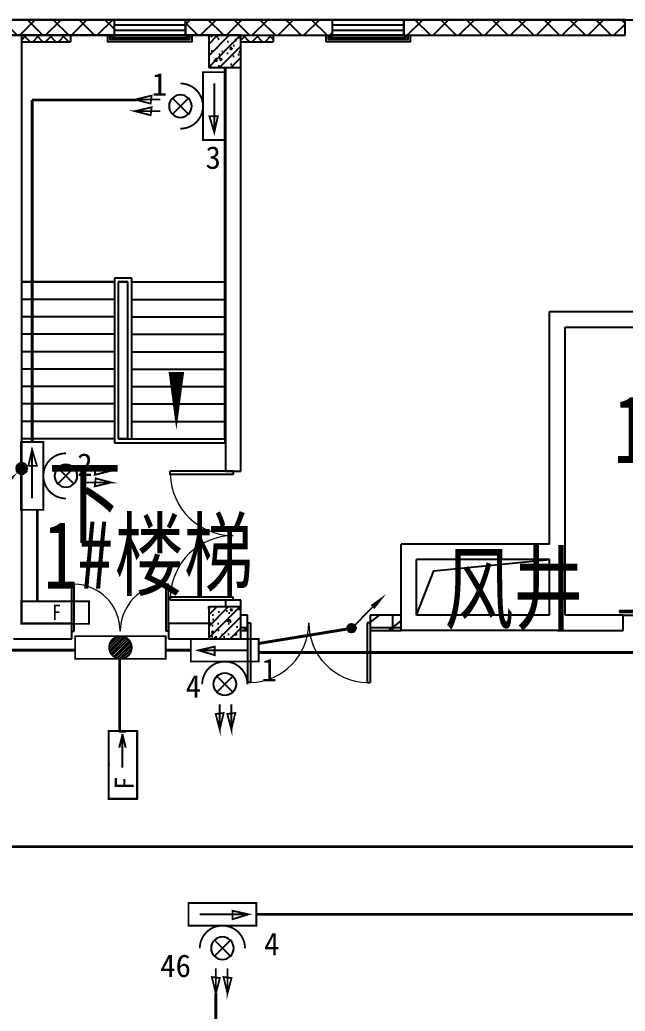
# Model space of a CAD drawing. Header units: millimetres. Extents: x -633009578 to 5705885, y -633235091 to 2571734.
# Drawn here: x 3036646 to 3046020, y 1976485 to 1991840 of the extents above; entities that cross this region are included whole.
import ezdxf
from ezdxf.enums import TextEntityAlignment as Align

# ---------------------------------------------------------------- set-up
doc = ezdxf.new("R2010")
doc.units = ezdxf.units.MM
doc.header["$LTSCALE"] = 1000
doc.header["$MEASUREMENT"] = 0
doc.layers.get('0').update_dxf_attribs({"color": 9})
for name, color, linetype in [('000000000000电气', 7, 'Continuous'), ('A-COLUM(柱)', 255, 'Continuous'), ('A-DOOR(门）', 4, 'Continuous'), ('A-F-AREA(计算)', 5, 'Continuous'), ('A-FLOR(看线)', 8, 'Continuous'), ('A-HATH(填充)', 8, 'Continuous'), ('A-LM-RAIL(栏杆)', 167, 'Continuous'), ('A-OTHER(其它)', 192, 'Continuous'), ('A-STAR(楼梯)', 51, 'Continuous'), ('A-TEXT(房间)', 243, 'Continuous'), ('A-WALL(墙)', 255, 'Continuous'), ('A-WINDOW（窗）', 4, 'Continuous'), ('DIM_SYMB', 3, 'Continuous'), ('PUB_TEXT', 7, 'Continuous'), ('WALL', 9, 'Continuous'), ('电-弱电平面-箭头', 3, 'Continuous'), ('电-强电平面-线缆', 3, 'Continuous'), ('设备-照明', 3, 'Continuous')]:
    doc.layers.add(name, color=color, linetype=linetype)
doc.styles.add('_TCH', font='simhei.ttf', dxfattribs={"width": 0.75, "bigfont": 'hztxt.shx'})
doc.styles.add('_TCH_DIM', font='simhei.ttf', dxfattribs={"width": 0.8, "bigfont": 'hztxt.shx'})
doc.styles.add('_TEL_DIM', font='simhei.ttf', dxfattribs={"height": 3.5, "bigfont": 'HZTXT'})
doc.styles.add('IDQSTYLE', font='simhei.ttf', dxfattribs={"width": 0.707, "bigfont": 'hztxt.shx'})
doc.styles.get("Standard").update_dxf_attribs({"font": 'simhei.ttf', "bigfont": 'hztxt.shx'})
doc.styles.add('宋体', font='simhei.ttf')
pattern_1 = [(0, (597621.4751960391, 677977.5160347573), (0, 350), []), (37.875, (598021.4751960391, 677977.5160347573), (-169.61527734408, 218.0766567528281), []), (90, (598021.4751960391, 677977.5160347573), (-450, 2.755455298081545e-14), [])]
pattern_2 = [(45, (597821.4751960391, 677977.5160347573), (-200.0002033111466, 200.0002033111467), []), (135, (597821.4751960391, 677977.5160347573), (-200.0002033111467, -200.0002033111466), [])]
pattern_3 = [(45, (597721.4751960391, 677977.5160347573), (-100.0001016555733, 100.0001016555733), []), (135, (597721.4751960391, 677977.5160347573), (-100.0001016555733, -100.0001016555733), [])]

# ---------------------------------------------------------------- blocks, each defined once
blk = doc.blocks.new('HC000078')
at = {"color": 0, "linetype": 'Continuous', "const_width": 0.2}
for points in [[(-3.750000000000028, 1.25), (3.75, 1.25), (3.75, -1.25), (-3.750000000000028, -1.25), (-3.750000000000028, 1.25)], [(2.5, 0), (-2.500000000000028, 0)]]:
    blk.add_lwpolyline(points, dxfattribs=at)
blk.add_lwpolyline([(2.917016710174721, 0), (1.120131515022848, 0.3984556212736834), (1.120131515022848, -0.539087017017323)], close=True, dxfattribs=at)
at = {"color": 0, "style": 'IDQSTYLE', "width": 0.7}
blk.add_attdef('PSFHATT', (5.75, -1.25), '', height=2.5, dxfattribs=at)
blk = doc.blocks.new('HC000064')
at = {"color": 0, "linetype": 'Continuous'}
for p, q in [((-0.8838834764831063, -0.8838834764831063), (0.8838834764831063, 0.8838834764831063)), ((-0.8838834764830494, 0.8838834764831063), (0.8838834764831631, -0.8838834764831063))]:
    blk.add_line(p, q, dxfattribs=at)
at = {"color": 0, "linetype": 'Continuous', "const_width": 0.2}
blk.add_lwpolyline([(5.710751695749348e-14, 2.499999999999886, 0.1989123673796647), (-1.767766952966326, 1.767766952966327, 0.1989123673796613), (-2.5, 1.951292859901378e-16, 0.1989123673796761), (-1.767766952966326, -1.76776695296644, 0.1989123673796782), (5.594010226827932e-14, -2.500000000000227)], format="xyb", dxfattribs=at)
for points in [[(2.226896073527712, 0.5659208660671311), (5.003498004369476, 0.5624686703930024), (3.296463286048663, 1.009912150058199), (3.185957433181557, 0.1260038671447887), (5.003498004369476, 0.5624686703930024)], [(2.224443767981995, -0.721123763554715), (5.001045698823816, -0.7245759592289005), (3.294010980502946, -0.2771324795636474), (3.18350512763584, -1.161040762477114), (5.001045698823816, -0.7245759592289005)]]:
    blk.add_lwpolyline(points, dxfattribs=at)
at = {"color": 0, "linetype": 'Continuous'}
for centre, radius, start, end in [((-2.259303855112194e-14, -1.740829702612245e-13), 1.250000000000117, 89.99999999999898, 134.9999999999991), ((-9.10937991704941e-14, -1.740829702612245e-13), 1.250000000000117, 45.00000000000085, 89.99999999999582), ((1.199040866595169e-14, -7.105427357601002e-14), 1.250000000000069, 135.0000000000036, 179.9999999999968), ((-1.252331571777177e-13, -7.088774012231625e-14), 1.250000000000068, 3.249254662582951e-12, 44.99999999999639), ((-2.284838984678572e-13, -5.684341886080801e-14), 1.250000000000172, 315.0000000000093, 2.605510395054555e-12), ((-2.264854970235319e-14, -5.695444116327053e-14), 1.250000000000034, 179.9999999999974, 225.0000000000007), ((-2.270406085358445e-14, -1.338928967697939e-13), 1.24999999999998, 224.9999999999983, 270.000000000001), ((-9.131584377541913e-14, 3.996802888650564e-15), 1.250000000000118, 270.0000000000042, 315.0000000000028)]:
    blk.add_arc(centre, radius, start, end, dxfattribs=at)
at = {"color": 0, "style": 'IDQSTYLE', "width": 0.7}
blk.add_attdef('PSFHATT', (7.003498004369476, -2.500000010000227), '', height=2.5, dxfattribs=at)
blk = doc.blocks.new('HC000080')
at = {"color": 0, "linetype": 'Continuous', "const_width": 0.2}
blk.add_lwpolyline([(-3.75, 1.25), (3.75, 1.25), (3.75, -1.25), (-3.75, -1.25), (-3.75, 1.25)], dxfattribs=at)
at = {"color": 0, "style": 'IDQSTYLE', "width": 0.7}
for tag, p in [('E', (-0.3130491551307273, -0.8903283460458624)), ('PSFHATT', (5.75, -1.25))]:
    blk.add_attdef(tag, p, '', height=1.715220417977644, dxfattribs=at)
blk = doc.blocks.new('*X126')
at = {"color": 0, "linetype": 'Continuous'}
for p, q in [((192.590110055903, 446.7242872143482), (193.9264208598343, 448.0605980182795)), ((192.6512440212146, 447.2096852483717), (193.4410228258108, 447.9994640529679)), ((192.666080612941, 446.3759937026742), (194.2747143715083, 447.9846274612416)), ((192.8122309321682, 446.0978799531896), (194.552828120993, 447.8384771420143)), ((193.0126674313866, 445.874052383696), (194.7766556904866, 447.6380406427959)), ((193.2651240367983, 445.7022449203958), (194.9484631537868, 447.3855840373842)), ((193.5780466605768, 445.5909034754624), (195.0598045987202, 447.0726614136058)), ((193.9838870800477, 445.5724798262212), (195.0782282479613, 446.6668209941349))]:
    blk.add_line(p, q, dxfattribs=at)
blk = doc.blocks.new('HC001447')
at = {"color": 0, "linetype": 'Continuous'}
blk.add_line((-5.469508829517324, -5.531426259851287), (-2.364015929042509, -2.356448738054951), dxfattribs=at)
blk.add_lwpolyline([(-2.364015929042509, -2.356448738054951, 0.8, 0, 0), (-0.4121164681388194, -0.4698776614111466, 0, 0, 0)], format="xyseb", dxfattribs=at)
blk.add_circle((0, 0), 0.625, dxfattribs=at)
at = {"color": 0, "linetype": 'Continuous', "xscale": 0.5, "yscale": 0.5, "zscale": 0.5}
blk.add_blockref('*X126', (-96.91845018383214, -223.4069038532592), dxfattribs=at)
at = {"color": 0, "style": 'IDQSTYLE', "width": 0.7}
blk.add_attdef('PSFHATT', (2.62500001, -5.531426259851287), '', height=2.5, dxfattribs=at)
blk = doc.blocks.new('*X118')
at = {"color": 0, "linetype": 'Continuous'}
for p, q in [((279.6093350358959, 223.0407925409721), (280.9478239213746, 224.3792814264508)), ((279.6227829512929, 223.3370831688437), (280.6515332934888, 224.3658335110396)), ((279.6511091444202, 222.7997239370217), (281.1888925253249, 224.3375073179265)), ((279.7280550816477, 222.5938271617747), (281.3947893005719, 224.2605613806989)), ((279.7925730165214, 223.7897159465469), (280.1989005157282, 224.1960434457536)), ((279.8323224122641, 222.4152517799165), (281.5733646824301, 224.1562940500824)), ((279.960458729053, 222.2605453842307), (281.7280710781159, 224.0281577332937)), ((280.1113752959016, 222.1286192386046), (281.8599972237337, 223.8772411664368)), ((280.2858431100155, 222.020244340244), (281.9683721221114, 223.7027733523398)), ((280.4868434366447, 221.9384019543985), (282.0502145079389, 223.5017730256928)), ((280.7212278995912, 221.8899437048705), (282.0986727574656, 223.2673885627449)), ((281.0058032732674, 221.891676366072), (282.0969400962746, 222.9828131890793)), ((281.4082737989092, 222.0113041792392), (281.9773122830819, 222.5803426634118))]:
    blk.add_line(p, q, dxfattribs=at)
blk = doc.blocks.new('HC000083')
at = {"color": 0, "linetype": 'Continuous', "const_width": 0.2}
blk.add_lwpolyline([(-5, 1.25), (-5, -1.250000000000057), (5.000000000000057, -1.250000000000057), (5.000000000000057, 1.25), (-5, 1.25)], dxfattribs=at)
blk.add_lwpolyline([(-1.25, -6.89688106980167e-17, 0.1989123673796731), (-0.8838834764831631, -0.88388347648322, 0.1989123673796706), (5.611420480838656e-14, -1.250000000000057, 0.198912367379652), (0.8838834764832768, -0.88388347648322, 0.1989123673796278), (1.25, 0, 0.1989123673796504), (0.88388347648322, 0.8838834764830494, 0.1989123673796686), (5.680893445545904e-14, 1.25, 0.1989123673796706), (-0.883883476483163, 0.8838834764831632, 0.1989123673796553)], format="xyb", close=True, dxfattribs=at)
at = {"color": 0, "linetype": 'Continuous'}
blk.add_blockref('*X118', (-280.8559544658493, -223.1326619964974), dxfattribs=at)
at = {"color": 0, "style": 'IDQSTYLE', "width": 0.7}
blk.add_attdef('PSFHATT', (7.000000000000057, -1.250000010000057), '', height=2.5, dxfattribs=at)
blk = doc.blocks.new('$equip_U$00000097(PC-20190719OMEG)')
h = blk.add_hatch()
h.set_pattern_fill('ANGLE', color=3, scale=0.25)
h.set_pattern_definition([(0, (-95.90287843095575, -36.03268988946184), (0, 0.873125), [0.635, -0.238125]), (90, (-95.90287843095575, -36.03268988946184), (-0.873125, 5.346348682527664e-17), [0.635, -0.238125])])
h.paths.add_polyline_path([(-0.6530363404890522, 0.00859680310350086), (-0.3650363404885866, -0.06340319689661555), (-0.3650363404885866, 0.08059680310361728)])
at = {"color": 3}
for p, q in [((-0.7199999999938882, 0.2999999999974534), (-0.7199999999938882, -0.2999999999974534)), ((0.7200000000011642, 0.2999999999974534), (-0.7199999999938882, 0.2999999999974534)), ((0.7200000000011642, -0.2999999999974534), (0.7200000000011642, 0.2999999999974534)), ((-0.7078247590179672, 0.08059680310361728), (-0.7078247590179672, -0.06340319689661555)), ((-0.6530363404890522, 0.00859680310350086), (-0.3650363404885866, 0.08059680310361728)), ((-0.3650363404885866, -0.06340319689661555), (-0.6530363404890522, 0.00859680310350086)), ((0.05609875861409819, 0.00859680310350086), (-0.6050363404938253, 0.00859680310350086)), ((-0.7199999999938882, -0.2999999999974534), (0.7200000000011642, -0.2999999999974534))]:
    blk.add_line(p, q, dxfattribs=at)
at = {"color": 3, "const_width": 0.04}
blk.add_lwpolyline([(-0.7199999999938882, 0.2999999999974534), (-0.7199999999938882, -0.2999999999974534), (0.7200000000011642, -0.2999999999974534), (0.7200000000011642, 0.2999999999974534), (-0.7199999999938882, 0.2999999999974534), (-0.7199999999938882, -0.2999999999974534)], dxfattribs=at)
for p in [(0, 0.2999999999974534), (-0.7199999999938882, -1.818989403545856e-12), (0.7200000000011642, -1.818989403545856e-12), (-7.619048119522631e-06, -0.3000099999972008)]:
    blk.add_point(p)
at = {"color": 7, "style": '_TEL_DIM', "flags": 1}
for tag in ['REMARK', 'A']:
    blk.add_attdef(tag, text='', height=2.5e-05, dxfattribs=at).set_placement((0, 0), align=Align.MIDDLE_CENTER)
at = {"color": 3, "style": '_TEL_DIM'}
blk.add_attdef('F', text='', height=0.4, dxfattribs=at).set_placement((0.3836356056344812, -0.03004351179515652), align=Align.MIDDLE_CENTER)
at = {"color": 7, "style": '_TEL_DIM'}
blk.add_attdef('$TEXT$', text='', height=2.5e-05, dxfattribs=at).set_placement((0.3836356056344812, -0.03004351179333753), align=Align.MIDDLE_CENTER)
blk = doc.blocks.new('*X130')
at = {"color": 0, "linetype": 'Continuous'}
for p, q in [((192.587376364835, 446.7215535232801), (193.8713933576327, 448.0055705160779)), ((192.6509968705344, 446.3609099602676), (194.2320369206452, 447.9419500103785)), ((192.6864539319484, 447.2448951591055), (193.3480517218074, 447.9064929489645)), ((192.7889704286661, 446.0746194496875), (194.5183274312254, 447.8039764522467)), ((192.9823694457329, 445.8437543980423), (194.7491924828706, 447.61057743518)), ((193.2275231399996, 445.664644023597), (194.9283028573159, 447.3654237409133)), ((193.5311577474, 445.5440145622856), (195.0489323186273, 447.0617891335129)), ((193.9202347052458, 445.5088274514194), (195.0841194294935, 446.6727121756671)), ((194.6075199946775, 445.7718486721392), (194.8210982087737, 445.9854268862354))]:
    blk.add_line(p, q, dxfattribs=at)
blk = doc.blocks.new('HC001441')
at = {"color": 0, "linetype": 'Continuous'}
blk.add_line((0, -0.05776119327242668), (3.105492900474815, 3.117216328523909), dxfattribs=at)
blk.add_lwpolyline([(3.105492900474815, 3.117216328523909, 0.8, 0, 0), (5.057392361378561, 5.003787405167827, 0, 0, 0)], format="xyseb", dxfattribs=at)
blk.add_circle((0, 0), 0.625, dxfattribs=at)
at = {"color": 0, "linetype": 'Continuous', "xscale": 0.5, "yscale": 0.5, "zscale": 0.5}
blk.add_blockref('*X130', (-96.91845018383279, -223.3780232566237), dxfattribs=at)
at = {"color": 0, "style": 'IDQSTYLE', "width": 0.7}
blk.add_attdef('PSFHATT', (7.057392361378561, -0.62500001), '', height=2.5, dxfattribs=at)
blk = doc.blocks.new('$DorLib2D$00000002')
for p, q in [((-0.5, -5.684341886080802e-17), (-0.5000000000000007, 0.4875)), ((-0.4750000000000007, 0.4875), (-0.5000000000000007, 0.4875)), ((-0.475, -2.842170943040401e-17), (-0.4750000000000007, 0.4875)), ((0.475, -2.842170943040401e-17), (0.4750000000000007, 0.4875)), ((0.4750000000000007, 0.4875), (0.5000000000000007, 0.4875)), ((0.5, -5.684341886080802e-17), (0.5000000000000007, 0.4875)), ((-0.5, -5.684341886080802e-17), (-0.475, -2.842170943040401e-17)), ((0.5, -5.684341886080802e-17), (0.475, -2.842170943040401e-17))]:
    blk.add_line(p, q)
at = {"lineweight": 13}
for centre, start, end in [((-0.4875, -4.263256414560601e-17), 0, 88.53071641864632), ((0.4875, -4.263256414560601e-17), 91.4692835813537, 180)]:
    blk.add_arc(centre, 0.4875, start, end, dxfattribs=at)
blk = doc.blocks.new('$TCHSYS$WIN2D')
for p, q in [((-0.5, 0.5), (0.5, 0.5)), ((-0.5, 0.5), (-0.4999999999999999, -0.5)), ((0.5, 0.5), (0.4999999999999998, -0.5)), ((0.5, 0.1666666666666666), (-0.5, 0.1666666666666666)), ((0.5, -0.1666666666666667), (-0.5, -0.1666666666666667)), ((-0.4999999999999999, -0.5), (0.5, -0.5))]:
    blk.add_line(p, q)
blk = doc.blocks.new('$DORLIB2D$00000127')
at = {"color": 0}
for points in [[(-0.5333333333328483, 0.7948983154366971), (-0.5333333333328483, 0.690405644187237)], [(-0.03333333333284827, 0.7948983154366971), (-0.5333333333328483, 0.7948983154366971)], [(-0.03333333333284827, 0.7948983154366971), (-0.03333333333284827, 0.690405644187237)], [(0.5333333333328483, 0.7948983154366971), (0.03333333333284827, 0.7948983154366971)], [(0.03333333333284827, 0.7948983154366971), (0.03333333333284827, 0.690405644187237)], [(0.5333333333328483, 0.7948983154366971), (0.5333333333328483, 0.690405644187237)], [(-0.03333333333284827, 0.690405644187237), (-0.5333333333328483, 0.690405644187237)], [(0.5333333333328483, 0.690405644187237), (0.03333333333284827, 0.690405644187237)], [(0.5, 0.4999999999999858), (-0.5, 0.4999999999999858)]]:
    blk.add_lwpolyline(points, dxfattribs=at)
blk = doc.blocks.new('_FZH')
h = blk.add_hatch()
h.set_pattern_fill('钢筋混凝土', color=256, scale=0.1, style=0)
h.set_pattern_definition([(45, (0, 0), (-0.1767766952966369, 0.1767766952966369), []), (50, (0, 0), (0.7172601826007535, -0.06275213498259512), [0.07500000000000001, -0.8250000000000001]), (355, (0, 0), (-0.138751333613, 0.7521921337000119), [0.06, -0.66]), (100.4514, (0.05977168000000001, -0.00522934), (0.5785093817140216, 0.6894395420609536), [0.06374019, -0.701142112]), (46.1842, (0, 0.2), (1.067241048625645, -0.1655190143290181), [0.1125, -1.2375]), (96.6356, (0.088936745, 0.186206693), (0.9346627055487033, 0.9741178709004418), [0.095610288, -1.051713]), (351.1842, (0, 0.2), (0.9346619451336272, 0.9741186009253247), [0.09000000000000001, -0.9900000000000001]), (21, (0.1, 0.15), (0.5969070521184617, -0.4026188906653388), [0.07500000000000001, -0.8250000000000001]), (326, (0.1, 0.15), (0.2433153319215824, 0.7251500450468529), [0.06, -0.66]), (71.4514, (0.149742233, 0.116448394), (0.84022262858149, 0.3225304967099524), [0.06374019, -0.701142112]), (37.50000000000001, (0, 0), (0.01215985531729062, 0.3328938538313115), [0, -0.652, 0, -0.67, 0, -0.6625000000000001]), (7.499999999999999, (0, 0), (0.2630695374421486, 0.3944117118823603), [0, -0.382, 0, -0.637, 0, -0.2525]), (-32.5, (-0.223, 0), (0.533822436172409, -0.02255487173437976), [0, -0.25, 0, -0.78, 0, -1.035]), (-42.5, (-0.323, 0), (0.5831861693423862, 0.1001049823323177), [0, -0.325, 0, -0.518, 0, -0.735])])
h.paths.add_polyline_path([(-0.5, -0.5), (0.5, -0.5), (0.5, 0.5), (-0.5, 0.5)])
blk.add_lwpolyline([(-0.5, -0.5), (0.5, -0.5), (0.5, 0.5), (-0.5, 0.5)], close=True)

msp = doc.modelspace()

# ---------------------------------------------------------------- hatches: boundary and pattern name
at = {"layer": 'A-HATH(填充)'}
h = msp.add_hatch(dxfattribs=at)
h.set_pattern_fill('多孔材料', color=256, scale=100, style=0)
h.set_pattern_definition(pattern_2)
h.paths.add_polyline_path([(3035829.994031996, 1991599.596922418), (3038109.994031996, 1991599.596922418), (3038109.994031997, 1991839.596922426), (3035829.994031996, 1991839.596922426)])
h = msp.add_hatch(dxfattribs=at)
h.set_pattern_fill('多孔材料', color=256, scale=100, style=0)
h.set_pattern_definition(pattern_2)
h.paths.add_polyline_path([(3039209.994031996, 1991599.596922418), (3041489.994030979, 1991599.596922418), (3041489.994030979, 1991839.596922426), (3039209.994031997, 1991839.596922426)])
h = msp.add_hatch(dxfattribs=at)
h.set_pattern_fill('多孔材料', color=256, scale=100, style=0)
h.set_pattern_definition(pattern_2)
h.paths.add_polyline_path([(3042589.994030979, 1991599.596922418), (3046019.952049473, 1991599.596922418), (3046019.952049473, 1991839.596922426), (3042589.994030979, 1991839.596922426)])
h = msp.add_hatch(dxfattribs=at)
h.set_pattern_fill('多孔材料', color=256, scale=50, style=0)
h.set_pattern_definition(pattern_3)
h.paths.add_polyline_path([(3036669.994031817, 1991499.596922386), (3037429.994031898, 1991499.596922386), (3037429.994031898, 1991599.596922386), (3036669.994031817, 1991599.596922386)])
h = msp.add_hatch(dxfattribs=at)
h.set_pattern_fill('多孔材料', color=256, scale=50, style=0)
h.set_pattern_definition(pattern_3)
h.paths.add_polyline_path([(3040069.994031765, 1991499.596922668), (3040569.994031793, 1991499.596922668), (3040569.994031793, 1991599.596922668), (3040069.994031765, 1991599.596922668)])
h = msp.add_hatch(dxfattribs=at)
h.set_pattern_fill('空心砖', color=256, scale=100, style=0)
h.set_pattern_definition(pattern_1)
h.paths.add_polyline_path([(3040069.994031765, 1982379.596922424), (3040169.994031996, 1982379.59692252), (3040169.994031997, 1982619.596922339), (3040069.994031752, 1982619.596922448)])
h = msp.add_hatch(dxfattribs=at)
h.set_pattern_fill('空心砖', color=256, scale=100, style=0)
h.set_pattern_definition(pattern_1)
h.paths.add_polyline_path([(3042549.99403657, 1982619.596922424), (3042069.994031996, 1982619.59692232), (3042069.994031997, 1982379.59692252), (3042549.99403657, 1982379.596922424)])

# ---------------------------------------------------------------- linework, layer by layer
at = {"layer": 'A-F-AREA(计算)'}
msp.add_lwpolyline([(3029879.971570265, 1991839.59697076), (3164159.971570265, 1991839.59697076), (3164159.971570265, 1855759.59697076), (3029879.971570265, 1855759.59697076)], close=True, dxfattribs=at)
at = {"layer": 'A-FLOR(看线)'}
for points in [[(3039309.994036231, 1991599.596922354), (3039309.994036231, 1991499.596922354), (3038009.994036193, 1991499.596922354), (3038009.994036193, 1991599.596922335)], [(3042689.994035492, 1991599.596922354), (3042689.994035492, 1991499.596922354), (3041389.994035454, 1991499.596922354), (3041389.994035454, 1991599.596922335)]]:
    msp.add_lwpolyline(points, dxfattribs=at)
at = {"layer": 'A-LM-RAIL(栏杆)'}
for points in [[(3039274.994036231, 1991599.596922354), (3039274.994036231, 1991534.596922354), (3038044.994036193, 1991534.596922354), (3038044.994036193, 1991599.596922335)], [(3039244.994036231, 1991599.596922354), (3039244.994036231, 1991564.596922354), (3038074.994036193, 1991564.596922354), (3038074.994036193, 1991599.596922335)], [(3042654.994035492, 1991599.596922354), (3042654.994035492, 1991534.596922354), (3041424.994035454, 1991534.596922354), (3041424.994035454, 1991599.596922335)], [(3042624.994035492, 1991599.596922354), (3042624.994035492, 1991564.596922354), (3041454.994035454, 1991564.596922354), (3041454.994035454, 1991599.596922335)]]:
    msp.add_lwpolyline(points, dxfattribs=at)
at = {"layer": 'A-OTHER(其它)'}
msp.add_lwpolyline([(3042789.994036772, 1982619.596922378), (3043057.683387902, 1983302.835429139), (3044849.994036617, 1983479.596922412)], dxfattribs=at)
at = {"layer": 'A-STAR(楼梯)'}
for p, q in [((3039569.994031977, 1991599.596922344), (3036669.994031756, 1991599.596922308)), ((3036669.994031756, 1991599.596922308), (3036669.994031756, 1987779.596922308)), ((3039819.994031756, 1987779.596922308), (3039819.994031807, 1991099.596922453)), ((3038379.994031786, 1987839.596922034), (3038109.994031734, 1987839.596922034)), ((3038109.994031734, 1987839.596922034), (3038109.994031734, 1985289.596922325)), ((3038379.994031756, 1985349.596922308), (3038379.994031786, 1987839.596922034)), ((3036669.994031756, 1987779.596922308), (3036669.994031756, 1985349.596922308)), ((3038109.994031724, 1987779.596922453), (3036669.994031756, 1987779.596922308)), ((3036669.994031756, 1987779.596922308), (3038109.994031725, 1987779.596922362)), ((3038169.994031756, 1987779.596922308), (3038169.994031756, 1985349.596922308)), ((3038319.994031786, 1987779.596922034), (3038169.994031734, 1987779.596922034)), ((3038169.994031734, 1987779.596922034), (3038169.994031734, 1985349.596922325)), ((3038169.994031834, 1987779.596922269), (3038319.994039355, 1987779.596922344)), ((3038319.994031756, 1985349.596922308), (3038319.994031756, 1987779.596922308)), ((3038319.994031756, 1985349.596922308), (3038319.994031786, 1987779.596922034)), ((3038379.994031904, 1987779.596922453), (3039819.994031756, 1987779.596922308)), ((3038379.994031905, 1987779.596922344), (3039819.994031756, 1987779.596922308)), ((3039819.994031756, 1985349.596922308), (3039819.994031756, 1987779.596922308)), ((3038109.994031724, 1987509.596922127), (3036669.994031756, 1987509.596922308)), ((3038379.994031901, 1987509.596922453), (3039819.994031756, 1987509.596922308)), ((3038109.994031724, 1987239.596922453), (3036669.994031756, 1987239.596922308)), ((3038379.994031899, 1987239.596922127), (3039819.994031756, 1987239.596922308)), ((3038109.994031724, 1986969.596922453), (3036669.994031756, 1986969.596922308)), ((3038379.994031895, 1986969.596922453), (3039819.994031756, 1986969.596922308)), ((3038109.994031724, 1986699.596922127), (3036669.994031756, 1986699.596922308)), ((3038379.994031891, 1986699.596922127), (3039819.994031756, 1986699.596922308)), ((3038109.994031724, 1986429.596922453), (3036669.994031756, 1986429.596922308)), ((3038379.994031888, 1986429.596922453), (3039819.994031756, 1986429.596922308)), ((3038109.994031724, 1986159.596922127), (3036669.994031756, 1986159.596922308)), ((3038379.994031886, 1986159.596922453), (3039819.994031756, 1986159.596922308)), ((3038109.994031724, 1985889.596922452), (3036669.994031756, 1985889.596922308)), ((3038379.994031882, 1985889.596922127), (3039819.994031756, 1985889.596922308)), ((3038109.994031724, 1985619.596922453), (3036669.994031756, 1985619.596922308)), ((3038379.994031878, 1985619.596922452), (3039819.994031756, 1985619.596922308)), ((3038109.994031724, 1985349.596922127), (3036669.994031756, 1985349.596922308)), ((3038109.994031734, 1985289.596922325), (3039819.994031756, 1985289.596922308)), ((3038169.994031734, 1985349.596922325), (3039819.994031756, 1985349.596922308)), ((3038319.994031756, 1985349.596922308), (3038169.994031756, 1985349.596922308)), ((3038319.994031756, 1985349.596922308), (3038379.994031875, 1985349.596922127)), ((3038319.994031756, 1985349.596922308), (3038379.994031756, 1985349.596922308)), ((3038379.994031875, 1985349.596922127), (3039819.994031756, 1985349.596922308)), ((3039819.994031756, 1985349.596922308), (3039819.994031756, 1985289.596922308))]:
    msp.add_line(p, q, dxfattribs=at)
at = {"layer": 'A-WALL(墙)'}
for p, q in [((3036669.994031818, 1991599.596922424), (3036429.994031818, 1991599.596922425)), ((3036669.994031817, 1991599.596922386), (3037429.994031898, 1991599.596922386)), ((3036669.994031817, 1991599.596922386), (3036669.994031817, 1991499.596922386)), ((3036669.994031818, 1991599.596922424), (3036669.994031775, 1984249.596922517)), ((3037429.994031898, 1991599.596922386), (3037429.994031898, 1991499.596922386)), ((3040069.994031765, 1991599.596922668), (3040569.994031793, 1991599.596922668)), ((3040569.994031793, 1991599.596922668), (3040569.994031793, 1991499.596922668)), ((3036669.994031817, 1991499.596922386), (3037429.994031898, 1991499.596922386)), ((3040069.994031765, 1991499.596922668), (3040569.994031793, 1991499.596922668)), ((3039829.99403173, 1991099.596922453), (3039829.994031771, 1984849.596922615)), ((3040069.994031769, 1984849.596922615), (3040069.994031793, 1991099.596922453)), ((3044849.994036824, 1983719.596922315), (3044849.994036824, 1987319.596922328)), ((3044849.994036824, 1987319.596922328), (3049639.994031751, 1987319.596922328)), ((3045089.994036725, 1983599.596922428), (3045089.994036835, 1987079.596922285)), ((3045089.994036835, 1987079.596922285), (3049399.994031852, 1987079.596922285)), ((3039829.994031771, 1984849.596922615), (3040069.994031769, 1984849.596922615)), ((3036669.994031775, 1984249.596922517), (3036669.994031635, 1982489.596922517)), ((3044849.994036824, 1983719.596922315), (3042549.994036294, 1983719.596922316)), ((3042549.994036287, 1982379.596922381), (3042549.994036294, 1983719.596922316)), ((3045089.994036664, 1982619.596922447), (3045089.994036725, 1983599.596922428)), ((3044849.994036665, 1983479.596922528), (3042789.994036295, 1983479.596922528)), ((3042789.994036291, 1982619.596922568), (3042789.994036295, 1983479.596922528)), ((3044849.994036665, 1982619.596922568), (3044849.994036665, 1983479.596922528)), ((3040069.994031766, 1982849.596922615), (3039829.994031768, 1982849.596922615)), ((3039829.994031768, 1982849.596922615), (3039829.994031871, 1982749.596922453)), ((3040069.994030108, 1982749.596922453), (3040069.994031766, 1982849.596922615)), ((3040169.994031997, 1982619.596922339), (3040069.994031752, 1982619.596922448)), ((3040169.994031996, 1982379.59692252), (3040169.994031997, 1982619.596922339)), ((3042549.99403657, 1982619.596922424), (3042069.994031996, 1982619.59692232)), ((3042069.994031996, 1982619.59692232), (3042069.994031997, 1982379.59692252)), ((3042549.99403657, 1982379.596922424), (3042549.99403657, 1982619.596922424)), ((3044849.994036665, 1982619.596922568), (3042789.994036291, 1982619.596922568)), ((3045989.994037083, 1982619.59692242), (3045089.994036664, 1982619.596922447)), ((3045989.994037083, 1982379.596922406), (3045989.994037083, 1982619.59692242)), ((3037449.994031996, 1982489.596922523), (3036669.994031635, 1982489.596922517)), ((3037449.994031996, 1982249.596922517), (3037449.994031996, 1982489.596922523)), ((3039569.994031977, 1982489.596922583), (3038949.994031996, 1982489.596922523)), ((3038949.994031996, 1982489.596922523), (3038949.994031996, 1982249.596922517)), ((3040069.994031765, 1982379.596922424), (3040169.994031996, 1982379.59692252)), ((3042069.994031997, 1982379.59692252), (3042549.99403657, 1982379.596922424)), ((3044969.994036725, 1982379.596922424), (3042549.994036287, 1982379.596922381)), ((3044969.994036601, 1982379.596922424), (3045989.994037083, 1982379.596922406)), ((3036549.994031765, 1982249.596922424), (3037449.994031996, 1982249.596922517)), ((3038949.994031996, 1982249.596922517), (3039569.994031977, 1982249.596922661))]:
    msp.add_line(p, q, dxfattribs=at)
at = {"layer": 'DIM_SYMB'}
msp.add_lwpolyline([(3037419.994031756, 1985214.596922308, 0, 0, 0), (3037419.994031756, 1989689.596922308, 0, 0, 0), (3039069.994031756, 1989689.596922308, 0, 0, 0), (3039069.994031756, 1985484.596922308, 0, 240.0000000000001, 0), (3039069.994031756, 1986384.596922308, 0, 0, 0)], format="xyseb", dxfattribs=at)
at = {"layer": 'WALL'}
for p, q in [((3038109.994031997, 1991839.596922426), (3035829.994031996, 1991839.596922426)), ((3038109.994031996, 1991599.596922418), (3038109.994031997, 1991839.596922426)), ((3041489.994030979, 1991839.596922426), (3039209.994031997, 1991839.596922426)), ((3039209.994031997, 1991839.596922426), (3039209.994031996, 1991599.596922418)), ((3041489.994030979, 1991599.596922418), (3041489.994030979, 1991839.596922426)), ((3046019.952049473, 1991839.596922426), (3042589.994030979, 1991839.596922426)), ((3042589.994030979, 1991839.596922426), (3042589.994030979, 1991599.596922418)), ((3046019.952049473, 1991599.596922418), (3046019.952049473, 1991839.596922426)), ((3035829.994031996, 1991599.596922418), (3038109.994031996, 1991599.596922418)), ((3039209.994031996, 1991599.596922418), (3041489.994030979, 1991599.596922418)), ((3042589.994030979, 1991599.596922418), (3046019.952049473, 1991599.596922418))]:
    msp.add_line(p, q, dxfattribs=at)
at = {"layer": '电-强电平面-线缆', "color": 1, "linetype": 'Continuous', "const_width": 45}
for points in [[(3036834.952447464, 1990597.420142521), (3036834.952447464, 1985300.553634338)], [(3036834.952447464, 1990597.420142521), (3038460.216863355, 1990597.420142521)], [(3036916.642998883, 1982833.730192409), (3036916.642998883, 1984250.553634338)], [(3040344.994031765, 1982180.5), (3041798.874021512, 1982417.51494995)], [(3033885.494031764, 1982074.596922427), (3037503.339081602, 1982074.596922427)], [(3038903.339081602, 1982074.596922427), (3039294.994031765, 1982074.596922427)], [(3040345.094031765, 1982039.01603476), (3048017.894031764, 1982039.01603476)], [(3038191.501224386, 1980824.788418402), (3038191.501224386, 1981954.51603476)], [(3033145, 1979033.5), (3104680, 1979033.5)], [(3040307.494031751, 1977984.722226528), (3048948.500000003, 1977984.722226528)], [(3039681.536704853, 1962843.322226528), (3039681.536704853, 1976761.419687278)]]:
    msp.add_lwpolyline(points, dxfattribs=at)

# ---------------------------------------------------------------- block references
at = {"layer": 'A-COLUM(柱)', "xscale": 500, "yscale": 500, "zscale": 500}
for p in [(3039819.994031765, 1991349.596922424), (3039819.994031765, 1982499.596922424)]:
    msp.add_blockref('_FZH', p, dxfattribs=at)
at = {"layer": 'A-DOOR(门）', "extrusion": (0, 0, -1), "xscale": -2000, "yscale": 2000, "zscale": 2000, "rotation": 270}
msp.add_blockref('$DorLib2D$00000002', (-3039949.994031765, 1983849.596922424), dxfattribs=at)
at = {"layer": 'A-DOOR(门）', "extrusion": (0, 0, -1), "xscale": -1500, "yscale": 1500, "zscale": 1500}
msp.add_blockref('$DorLib2D$00000002', (-3038199.994032016, 1982369.596922424), dxfattribs=at)
at = {"layer": 'A-DOOR(门）', "xscale": -1800, "yscale": 240, "zscale": 1800}
msp.add_blockref('$DORLIB2D$00000127', (3046889.99403694, 1982499.596922424), dxfattribs=at)
at = {"layer": 'A-DOOR(门）', "xscale": 1900, "yscale": 1900, "zscale": 1900, "rotation": 180}
msp.add_blockref('$DorLib2D$00000002', (3041119.99403178, 1982499.596922424), dxfattribs=at)
at = {"layer": 'A-WINDOW（窗）', "extrusion": (0, 0, -1), "xscale": -1100, "yscale": 240, "zscale": 1100, "rotation": 180}
for p in [(-3038659.994031662, 1991719.596922424), (-3042039.994030922, 1991719.596922424)]:
    msp.add_blockref('$TCHSYS$WIN2D', p, dxfattribs=at)
at = {"layer": '电-弱电平面-箭头', "color": 4, "xscale": -140, "yscale": 140, "zscale": 140, "rotation": 270}
msp.add_blockref('HC001447', (3036674.037315338, 1984887.972751185), dxfattribs=at)
at = {"layer": '电-弱电平面-箭头', "color": 4, "xscale": 105, "yscale": 105, "zscale": 105}
msp.add_blockref('HC001441', (3041782.494003385, 1982417.003395259), dxfattribs=at)
at = {"layer": '设备-照明', "yscale": 140, "zscale": 140}
for name, p, xscale, rotation in [('HC000078', (3039656.976612062, 1990503.420142521), 140, 270.0000000000001), ('HC000064', (3039131.976612062, 1990503.420142521), 140, 180), ('HC000078', (3036834.952447464, 1984775.553634338), 140, 90.00000000000006), ('HC000078', (3039819.994031765, 1982074.596922427), -140, 359.9999999999999), ('HC000064', (3039819.994031765, 1981549.596922427), -140, 89.99999999999993), ('HC000064', (3039782.494031751, 1977459.722226528), 140, 270)]:
    msp.add_blockref(name, p, dxfattribs=dict(at, xscale=xscale, rotation=rotation))
at = {"layer": '设备-照明', "xscale": 140, "yscale": 140, "zscale": 140}
for name, p in [('HC000064', (3037359.952447464, 1984775.553634338)), ('HC000083', (3038203.339081602, 1982118.596922435)), ('HC000078', (3039782.494031751, 1977984.722226528))]:
    msp.add_blockref(name, p, dxfattribs=at)
at = {"layer": '设备-照明'}
ref = msp.add_blockref('HC000080', (3037192.178615303, 1982658.730192409), dxfattribs=dict(at, xscale=-140, yscale=140, zscale=140, rotation=180))
ref.add_attrib('E', 'F', (3037148.351733584, 1982543.245302339), dxfattribs={"layer": '0', "color": 0, "height": 240.1308585168701, "width": 0.8})
ref = msp.add_blockref('$equip_U$00000097(PC-20190719OMEG)', (3038240.932044736, 1980298.447421407), dxfattribs=dict(at, xscale=-731.0291625000006, yscale=731.0291625000002, zscale=731.0291625000002, rotation=89.99999999999993))
ref.add_attrib('F', 'F', dxfattribs={"layer": '0', "color": 3, "height": 292.4116650000001, "rotation": 90, "style": '_TEL_DIM'}).set_placement((3038262.894728002, 1980017.998605915), align=Align.MIDDLE_CENTER)
ref.add_attrib('$TEXT$', 'REMARK', dxfattribs={"layer": '0', "color": 7, "height": 0.01827572906250001, "rotation": 90, "style": '_TEL_DIM'}).set_placement((3038262.894727999, 1980017.998605916), align=Align.MIDDLE_CENTER)

# ---------------------------------------------------------------- texts
at = {"layer": '000000000000电气', "color": 4, "lineweight": 35, "style": '宋体'}
for s, p in [('1', (3038686.285894193, 1990665.965849268)), ('2', (3037534.952447464, 1984775.553634338)), ('4', (3039212.869757693, 1981339.797831516)), ('46', (3038819.849080021, 1977013.118958389))]:
    msp.add_text(s, height=350, dxfattribs=at).set_placement(p)
at = {"layer": '000000000000电气', "lineweight": 35, "style": '宋体'}
for s, p in [('3', (3039521.443932116, 1989531.472417107)), ('4', (3040427.218668517, 1977348.604346126))]:
    msp.add_text(s, height=350, dxfattribs=at).set_placement(p)
at = {"layer": '000000000000电气', "color": 2, "lineweight": 35, "style": '宋体'}
msp.add_text('1', height=350, dxfattribs=at).set_placement((3040387.202462075, 1981593.7752522))
at = {"layer": 'A-TEXT(房间)', "style": '_TCH', "width": 0.75}
for s, p in [('1#', (3045840.278121329, 1984973.519775303)), ('楼梯', (3038113.664713774, 1983027.706433261)), ('1#', (3037011.164713774, 1983027.706433261)), ('风井', (3043218.843630618, 1982508.715423603))]:
    msp.add_text(s, height=1050, dxfattribs=at).set_placement(p)
at = {"layer": 'PUB_TEXT', "style": '_TCH_DIM', "width": 0.8}
msp.add_text('下', height=1050, dxfattribs=at).set_placement((3037079.364110496, 1983849.596922308))

doc.saveas('drawing.dxf')
